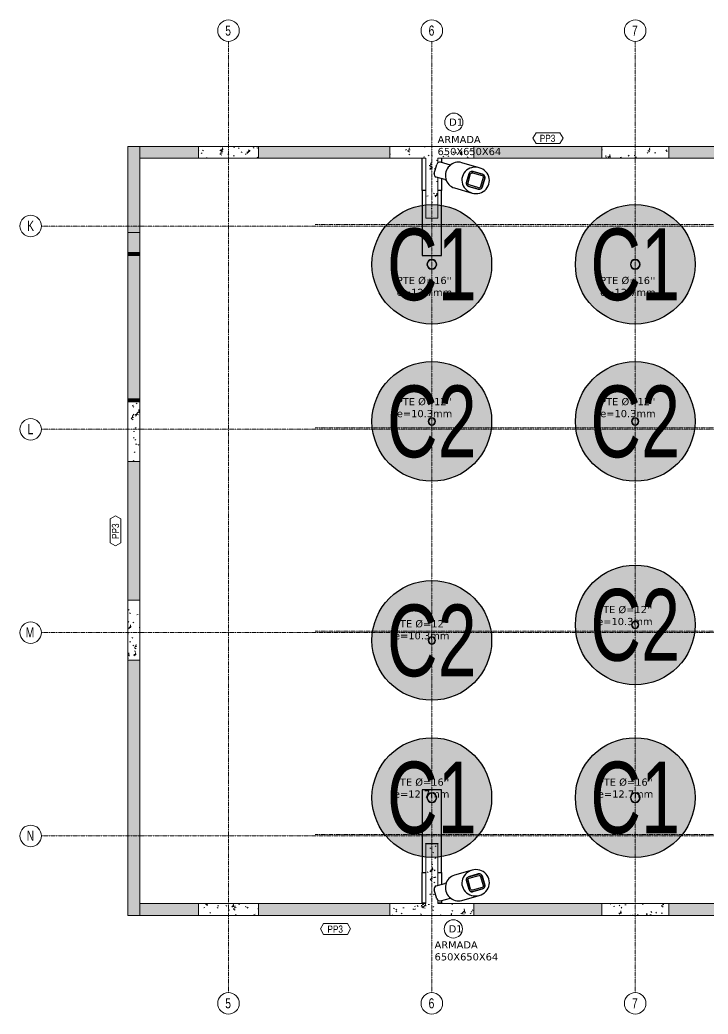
# Model space of a CAD drawing. Header units: millimetres. Extents: x 15962 to 71432, y 9666 to 72266.
# Drawn here: x 15962 to 30345, y 51482 to 72266 of the extents above; entities that cross this region are included whole.
import ezdxf
from ezdxf.enums import TextEntityAlignment as Align

# ---------------------------------------------------------------- set-up
doc = ezdxf.new("R2010")
doc.units = ezdxf.units.MM
doc.header["$LTSCALE"] = 2
doc.linetypes.add('Grid Line', pattern=[3.33375, 1.905, -0.47625, 0.47625, -0.47625])
doc.layers.add('CX', color=4, linetype='Continuous')
for name, color, linetype, lineweight in [('E_CIMENTACION-1', 254, 'Continuous', 18), ('E_CIMENTACION-2', 253, 'Continuous', 18), ('E_COLUMNAS-1', 1, 'Continuous', 25), ('E_EJES', 8, 'Continuous', 9), ('E_EJES-1', 8, 'Grid Line', 9), ('E_MUROS-1', 10, 'Continuous', 18), ('E_MUROS-2', 253, 'Continuous', 18), ('E_TEXTO', 3, 'Continuous', 9)]:
    doc.layers.add(name, color=color, linetype=linetype, lineweight=lineweight)
doc.styles.add('Arial Narrow', font='verdana.ttf', dxfattribs={"height": 0.2})
doc.styles.add('Arial Narrow_1', font='', dxfattribs={"height": 0.3})
doc.styles.add('CX', font='ARIALUNI.ttf', dxfattribs={"width": 0.8, "height": 300})
doc.styles.add('Swis721 LtCn BT', font='swisscl.ttf', dxfattribs={"height": 0.42})
doc.styles.get('Arial Narrow_1').set_extended_font_data('Arial Narrow')
pattern_1 = [(50, (65902, -15123.9), (546.4937, -48.012), [57, -628.5]), (355, (65902, -15123.9), (-105.9267, 573.414), [45.5, -503]), (100.451, (65947.5, -15127.9), (441.0454, 525.2164), [48.5, -534.5]), (46.184, (65902, -14971.4), (813.123, -126.0607), [85.5, -943]), (96.636, (65970, -14981.9), (711.9945, 742.252), [73, -801.5]), (351.184, (65902, -14971.4), (712.1526, 742.122), [68.5, -754.5]), (21, (65978, -15009.4), (454.6974, -306.9377), [57, -628.5]), (326, (65978, -15009.4), (185.351, 552.8736), [45.5, -503]), (71.451, (66016, -15035.4), (640.377, 245.5415), [48.5, -534.5]), (37.5, (65902, -15123.88), (9.5104, 253.71993), [25, -471.5, 25, -485.5, -505]), (37.5, (65902, -15123.88), (9.5104, 253.71993), [-1007.5, 25, -479.5]), (7.5, (65902, -15123.88), (200.46075, 300.7382), [25, -266, 25, -460, -192.5]), (7.5, (65902, -15123.88), (200.46075, 300.7382), [-776.5, 25, -167.5]), (327.5, (65732, -15123.88), (406.9046, -17.34626), [25, -165.5, 25, -569, -788.5]), (327.5, (65732, -15123.88), (406.9046, -17.34626), [-785, 25, -763.5]), (317.5, (65656, -15123.88), (444.3365, 76.3765), [25, -222.5, 25, -369.5, -560]), (317.5, (65656, -15123.88), (444.3365, 76.3765), [-642.5, 25, -535])]

# ---------------------------------------------------------------- blocks, each defined once
blk = doc.blocks.new('CX')
at = {"layer": 'CX'}
h = blk.add_hatch(color=38, dxfattribs=at)
h.dxf.hatch_style = 1
h.paths.add_polyline_path([(0, -166.7, 1), (0, 166.7, 1)])
at = {"layer": 'CX', "color": 1}
blk.add_circle((0, 0), 166.7, dxfattribs=at)
at = {"layer": 'E_TEXTO', "color": 3, "style": 'CX', "width": 0.7}
blk.add_attdef('CX', text='', height=200, dxfattribs=at).set_placement((0, 0), align=Align.MIDDLE_CENTER)
blk = doc.blocks.new('EST_SCM_COLUMNA-METALICA-SECCION-CIRCULAR - EST_SCM_COLUMNA-TUBULAR-CIRCULAR_PTEØ_16__e_12_7mm-1354874-_0_00m_LOC COLUMNAS Y MUROS PISO 1')
at = {"layer": 'E_COLUMNAS-1'}
for radius, start, end in [(0.203, 360, 180), (0.203, 180, 360), (0.19, 0, 180), (0.19, 180, 0)]:
    blk.add_arc((0, 0), radius, start, end, dxfattribs=at)
blk = doc.blocks.new('EST_SCM_COLUMNA-METALICA-SECCION-CIRCULAR - EST_SCM_COLUMNA-TUBULAR-CIRCULAR_PTEØ_12__e_10_3mm-1355755-_0_00m_LOC COLUMNAS Y MUROS PISO 1')
at = {"layer": 'E_COLUMNAS-1'}
for radius, start, end in [(0.152, 0, 180), (0.152, 180, 0), (0.142, 0, 180), (0.142, 180, 0)]:
    blk.add_arc((0, 0), radius, start, end, dxfattribs=at)
blk = doc.blocks.new('EST_SCM_RECALCE_2 - EST_SCM_RECALCE_2-1578807-_0_00m_LOC COLUMNAS Y MUROS PISO 1')
at = {"layer": 'E_COLUMNAS-1'}
for p, q in [((-83.062, 167.592), (-83.062, 168.942)), ((-82.262, 168.942), (-82.262, 168.768)), ((-82.262, 168.092), (-82.262, 167.592)), ((-82.912, 167.592), (-83.062, 167.592)), ((-83.062, 167.592), (-83.062, 164.882)), ((-82.262, 167.592), (-82.412, 167.592)), ((-82.262, 164.882), (-82.262, 167.592)), ((-83.062, 164.882), (-82.262, 164.882))]:
    blk.add_line(p, q, dxfattribs=at)
blk = doc.blocks.new('EST_SCM_RECALCE_14 - EST_SCM_RECALCE_14-1579299-_0_00m_LOC COLUMNAS Y MUROS PISO 1')
at = {"layer": 'E_COLUMNAS-1'}
for p, q in [((-82.262, 142.566), (-83.062, 142.566)), ((-83.062, 142.566), (-83.062, 139.116)), ((-82.262, 139.116), (-82.262, 142.566)), ((-82.912, 140.316), (-82.912, 140.335)), ((-82.912, 140.335), (-82.412, 140.335)), ((-82.412, 140.335), (-82.412, 140.316)), ((-83.062, 139.116), (-82.912, 139.116)), ((-83.062, 137.832), (-83.062, 139.116)), ((-82.412, 139.116), (-82.262, 139.116)), ((-82.262, 139.116), (-82.262, 138.616)), ((-82.912, 137.832), (-83.062, 137.832)), ((-82.262, 137.832), (-82.412, 137.832)), ((-82.262, 137.94), (-82.262, 137.832))]:
    blk.add_line(p, q, dxfattribs=at)
blk = doc.blocks.new('EST_SCM_CAMISA_3 - EST_SCM_CAMISA_4-2886399-_0_00m_LOC COLUMNAS Y MUROS PISO 1')
at = {"layer": 'E_COLUMNAS-1'}
for p, q in [((-80.982, 139.233), (-81.716, 139.023)), ((-81.129, 138.957), (-80.732, 139.07)), ((-80.558, 138.987), (-80.449, 138.609)), ((-81.104, 138.421), (-81.212, 138.8)), ((-80.543, 138.449), (-80.94, 138.335)), ((-81.414, 137.965), (-80.679, 138.175))]:
    blk.add_line(p, q, dxfattribs=at)
at = {"layer": 'E_COLUMNAS-1', "flags": 128}
for points in [[(-80.679, 138.175), (-80.602, 138.203), (-80.53, 138.241), (-80.463, 138.289), (-80.404, 138.345), (-80.354, 138.408), (-80.313, 138.477), (-80.283, 138.551), (-80.264, 138.628), (-80.257, 138.707), (-80.261, 138.786), (-80.277, 138.862), (-80.304, 138.936), (-80.342, 139.005), (-80.39, 139.068), (-80.446, 139.123), (-80.511, 139.17), (-80.582, 139.207), (-80.658, 139.235), (-80.738, 139.251), (-80.82, 139.256), (-80.901, 139.25), (-80.982, 139.233)], [(-80.982, 139.233), (-81.059, 139.205), (-81.132, 139.167), (-81.198, 139.119), (-81.257, 139.063), (-81.308, 139), (-81.348, 138.931), (-81.378, 138.857), (-81.397, 138.78), (-81.405, 138.701), (-81.401, 138.623), (-81.385, 138.546), (-81.357, 138.472), (-81.32, 138.403), (-81.272, 138.34), (-81.215, 138.285), (-81.15, 138.238), (-81.079, 138.201), (-81.003, 138.174), (-80.923, 138.157), (-80.842, 138.152), (-80.76, 138.158), (-80.679, 138.175)], [(-81.212, 138.8), (-81.217, 138.832), (-81.213, 138.863), (-81.202, 138.893), (-81.183, 138.92), (-81.158, 138.942), (-81.129, 138.957)], [(-80.732, 139.07), (-80.701, 139.078), (-80.67, 139.078), (-80.639, 139.072), (-80.611, 139.059), (-80.588, 139.039), (-80.569, 139.015), (-80.558, 138.987)], [(-81.076, 138.372), (-81.093, 138.395), (-81.104, 138.42)], [(-80.449, 138.609), (-80.445, 138.58), (-80.447, 138.552), (-80.455, 138.524), (-80.47, 138.498), (-80.491, 138.477), (-80.515, 138.46), (-80.543, 138.449)], [(-80.94, 138.335), (-80.969, 138.33), (-80.999, 138.331), (-81.028, 138.339), (-81.054, 138.353), (-81.075, 138.371)]]:
    blk.add_lwpolyline(points, dxfattribs=at)
at = {"layer": 'E_COLUMNAS-1'}
blk.add_ellipse((-81.565, 138.494), major_axis=(-0.151, 0.529), ratio=0.954563, start_param=0, end_param=3.141593, dxfattribs=at)
blk = doc.blocks.new('EST_SCM_CAMISA_13 - EST_SCM_CAMISA_4-2887250-_0_00m_LOC COLUMNAS Y MUROS PISO 1')
at = {"layer": 'E_COLUMNAS-1'}
for p, q in [((-80.679, 168.6), (-81.414, 168.81)), ((-81.212, 167.975), (-81.104, 168.353)), ((-81.104, 168.355), (-81.093, 168.38)), ((-81.092, 168.381), (-81.076, 168.403)), ((-80.94, 168.44), (-80.543, 168.326)), ((-80.449, 168.166), (-80.558, 167.787)), ((-81.716, 167.752), (-80.982, 167.542)), ((-80.732, 167.705), (-81.129, 167.818))]:
    blk.add_line(p, q, dxfattribs=at)
at = {"layer": 'E_COLUMNAS-1', "flags": 128}
for points in [[(-80.679, 168.6), (-80.76, 168.617), (-80.842, 168.623), (-80.923, 168.618), (-81.003, 168.601), (-81.079, 168.574), (-81.15, 168.537), (-81.215, 168.49), (-81.272, 168.435), (-81.32, 168.372), (-81.357, 168.303), (-81.385, 168.229), (-81.401, 168.152), (-81.405, 168.074), (-81.397, 167.995), (-81.378, 167.918), (-81.348, 167.844), (-81.308, 167.775), (-81.257, 167.712), (-81.198, 167.656), (-81.132, 167.608), (-81.059, 167.57), (-80.982, 167.542)], [(-81.075, 168.404), (-81.054, 168.422), (-81.028, 168.436), (-80.999, 168.443), (-80.969, 168.445), (-80.94, 168.44)], [(-80.982, 167.542), (-80.901, 167.525), (-80.82, 167.519), (-80.738, 167.524), (-80.658, 167.54), (-80.582, 167.567), (-80.511, 167.605), (-80.446, 167.652), (-80.39, 167.707), (-80.342, 167.77), (-80.304, 167.839), (-80.277, 167.912), (-80.261, 167.989), (-80.257, 168.068), (-80.264, 168.146), (-80.283, 168.223), (-80.313, 168.297), (-80.354, 168.367), (-80.404, 168.43), (-80.463, 168.486), (-80.53, 168.534), (-80.602, 168.572), (-80.679, 168.6)], [(-81.129, 167.818), (-81.158, 167.833), (-81.183, 167.855), (-81.202, 167.881), (-81.213, 167.911), (-81.217, 167.943), (-81.212, 167.975)], [(-80.543, 168.326), (-80.515, 168.315), (-80.491, 168.298), (-80.47, 168.276), (-80.455, 168.251), (-80.447, 168.223), (-80.445, 168.195), (-80.449, 168.166)], [(-80.558, 167.787), (-80.569, 167.76), (-80.588, 167.735), (-80.611, 167.716), (-80.639, 167.703), (-80.67, 167.696), (-80.701, 167.697), (-80.732, 167.705)]]:
    blk.add_lwpolyline(points, dxfattribs=at)
at = {"layer": 'E_COLUMNAS-1'}
blk.add_ellipse((-81.565, 168.281), major_axis=(0.151, 0.529), ratio=0.954563, start_param=0, end_param=3.141593, dxfattribs=at)
blk = doc.blocks.new('Grid - CNI_NOMBRE EJES-372759-_0_00m_LOC COLUMNAS Y MUROS PISO 1')
at = {"layer": 'E_EJES'}
blk.add_circle((0, 0), 0.003, dxfattribs=at)
blk = doc.blocks.new('CNI_TAG PANTALLAS Y CONTENCIONES_MARCA - CNI_TAG PANTALLA_MARCA-583536-_0_00m_LOC COLUMNAS Y MUROS PISO 1')
at = {"layer": 'E_TEXTO'}
for p, q in [((-0.00291, 0.00304), (-0.00377, 0.00155)), ((0.00374, 0.00304), (-0.00291, 0.00304)), ((0.00461, 0.00155), (0.00374, 0.00304)), ((-0.00377, 0.00155), (-0.00291, 0.00005)), ((-0.00291, 0.00005), (0.00374, 0.00005)), ((0.00374, 0.00005), (0.00461, 0.00155))]:
    blk.add_line(p, q, dxfattribs=at)
blk = doc.blocks.new('CNI_TAG COLUMNAS CONCRETO MARCA - CNI_COLUMNA CONCRETO-582370-_0_00m_LOC COLUMNAS Y MUROS PISO 1')
at = {"layer": 'E_TEXTO'}
for start, end in [(360, 180), (180, 360)]:
    blk.add_arc((0.00026, -0.00015), 0.00254, start, end, dxfattribs=at)

msp = doc.modelspace()

# ---------------------------------------------------------------- hatches: boundary and pattern name
at = {"layer": 'E_CIMENTACION-1'}
h = msp.add_hatch(dxfattribs=at)
h.set_pattern_fill('FP_1', color=256, scale=500, style=0, pattern_type=2)
h.set_pattern_definition(pattern_1)
h.paths.add_polyline_path([(19695.9505, 69372.322), (20945.9505, 69372.322), (20945.9505, 69622.322), (19695.9505, 69622.322)])
h = msp.add_hatch(dxfattribs=at)
h.set_pattern_fill('FP_1', color=256, scale=500, style=0, pattern_type=2)
h.set_pattern_definition(pattern_1)
h.paths.add_polyline_path([(24695.9505, 68122.322), (24695.9505, 68968.5761), (24659.8438, 68979.7014), (24646.8589, 68985.8567), (24632.9793, 68999.2755), (24623.8712, 69016.6024), (24620.426, 69036.1413), (24622.9811, 69055.9796), (24677.0709, 69245.4084), (24685.3761, 69263.6042), (24695.9505, 69275.4001), (24695.9505, 69372.322), (25445.9505, 69372.322), (25445.9505, 69622.322), (23695.9505, 69622.322), (23695.9505, 69372.322), (24445.9505, 69372.322), (24445.9505, 68122.322)])
h = msp.add_hatch(dxfattribs=at)
h.set_pattern_fill('FP_1', color=256, scale=500, style=0, pattern_type=2)
h.set_pattern_definition(pattern_1)
h.paths.add_polyline_path([(28121.0243, 69372.322), (29521.0243, 69372.322), (29521.0243, 69622.322), (28121.0243, 69622.322)])
h = msp.add_hatch(dxfattribs=at)
h.set_pattern_fill('FP_1', color=256, scale=500, style=0, pattern_type=2)
h.set_pattern_definition(pattern_1)
h.paths.add_polyline_path([(18471.0306, 63032.3301), (18471.0306, 64282.3301), (18221.0306, 64282.3301), (18221.0306, 63032.3301)])
h = msp.add_hatch(dxfattribs=at)
h.set_pattern_fill('FP_1', color=256, scale=500, style=0, pattern_type=2)
h.set_pattern_definition(pattern_1)
h.paths.add_polyline_path([(18221.0306, 58882.3301), (18471.0306, 58882.3301), (18471.0306, 60132.3301), (18221.0306, 60132.3301), (18221.0306, 59752.8672)])
h = msp.add_hatch(dxfattribs=at)
h.set_pattern_fill('FP_1', color=256, scale=500, style=0, pattern_type=2)
h.set_pattern_definition(pattern_1)
h.paths.add_polyline_path([(23695.9505, 53542.322), (25445.9505, 53542.322), (25445.9505, 53792.322), (24695.9505, 53792.322), (24695.9505, 53864.2521), (24685.3761, 53876.048), (24677.0709, 53894.2437), (24622.9811, 54083.6726), (24620.426, 54103.5108), (24623.8712, 54123.0497), (24632.9793, 54140.3766), (24646.8589, 54153.7954), (24665.9074, 54162.4943), (24695.9505, 54171.2561), (24695.9505, 55042.322), (24445.9505, 55042.322), (24445.9505, 53792.322), (23695.9505, 53792.322)])
h = msp.add_hatch(dxfattribs=at)
h.set_pattern_fill('FP_1', color=256, scale=500, style=0, pattern_type=2)
h.set_pattern_definition(pattern_1)
h.paths.add_polyline_path([(19695.9505, 53542.322), (20945.9505, 53542.322), (20945.9505, 53792.322), (19695.9505, 53792.322)])
h = msp.add_hatch(dxfattribs=at)
h.set_pattern_fill('FP_1', color=256, scale=500, style=0, pattern_type=2)
h.set_pattern_definition(pattern_1)
h.paths.add_polyline_path([(28121.0439, 53542.322), (29521.0439, 53542.322), (29521.0439, 53792.322), (28121.0439, 53792.322)])
at = {"layer": 'E_MUROS-1'}
for points in [[(18221.0306, 67822.3301), (18471.0306, 67822.3301), (18471.0306, 69622.322), (18221.0306, 69622.322), (18221.0306, 69122.322)], [(18221.0306, 67404.8462), (18471.0306, 67404.8462), (18471.0306, 67822.3301), (18221.0306, 67822.3301), (18221.0306, 67495.3186)], [(18471.0306, 67342.3462), (18471.0306, 67404.8462), (18221.0306, 67404.8462), (18221.0306, 67342.3462)], [(18221.0306, 64342.3639), (18471.0306, 64342.3639), (18471.0306, 67342.3462), (18221.0306, 67342.3462)], [(18471.0306, 64282.3301), (18471.0306, 64342.3639), (18221.0306, 64342.3639), (18221.0306, 64282.3301)]]:
    msp.add_hatch(color=256, dxfattribs=at).paths.add_polyline_path(points)
h = msp.add_hatch(color=256, dxfattribs=at)
h.paths.add_polyline_path([(32195.9505, 69372.322), (32195.9505, 69622.322), (29521.0243, 69622.322), (29521.0243, 69372.322), (31836.6035, 69372.322)])
h.paths.add_polyline_path([(26736.6702, 69372.322), (28121.0243, 69372.322), (28121.0243, 69622.322), (25445.9505, 69622.322), (25445.9505, 69372.322), (25886.6813, 69372.322)])
h.paths.add_polyline_path([(23695.9505, 69372.322), (23695.9505, 69622.322), (20945.9505, 69622.322), (20945.9505, 69372.322), (23336.7147, 69372.322)])
h.paths.add_polyline_path([(18471.0306, 69372.322), (19695.9505, 69372.322), (19695.9505, 69622.322), (18471.0306, 69622.322)])
h = msp.add_hatch(color=256, dxfattribs=at)
h.paths.add_polyline_path([(18221.0306, 53542.322), (18471.0306, 53542.322), (18471.0306, 58882.3301), (18221.0306, 58882.3301), (18221.0306, 54042.322)])
h.paths.add_polyline_path([(18471.0306, 60132.3301), (18471.0306, 63032.3301), (18221.0306, 63032.3301), (18221.0306, 60132.3301)])
h = msp.add_hatch(color=256, dxfattribs=at)
h.paths.add_polyline_path([(26736.6702, 53542.322), (28121.0439, 53542.322), (28121.0439, 53792.322), (25445.9505, 53792.322), (25445.9505, 53542.322)])
h.paths.add_polyline_path([(32195.9505, 53542.322), (32195.9505, 53792.322), (29521.0439, 53792.322), (29521.0439, 53542.322), (31836.6035, 53542.322)])
h.paths.add_polyline_path([(18471.0306, 53542.322), (19695.9505, 53542.322), (19695.9505, 53792.322), (18471.0306, 53792.322)])
h.paths.add_polyline_path([(23336.7147, 53542.322), (23695.9505, 53542.322), (23695.9505, 53792.322), (20945.9505, 53792.322), (20945.9505, 53542.322)])

# ---------------------------------------------------------------- linework, layer by layer
at = {"layer": 'E_CIMENTACION-2'}
for p, q in [((19695.9505, 69372.322), (19695.9505, 69622.322)), ((19695.9505, 69622.322), (20945.9505, 69622.322)), ((20945.9505, 69622.322), (20945.9505, 69372.322)), ((23695.9505, 69622.322), (25445.9505, 69622.322)), ((23695.9505, 69372.322), (23695.9505, 69622.322)), ((25445.9505, 69622.322), (25445.9505, 69372.322)), ((28121.0243, 69372.322), (28121.0243, 69622.322)), ((28121.0243, 69622.322), (29521.0243, 69622.322)), ((29521.0243, 69622.322), (29521.0243, 69372.322)), ((20945.9505, 69372.322), (19695.9505, 69372.322)), ((24445.9505, 69372.322), (23695.9505, 69372.322)), ((24445.9505, 69122.322), (24445.9505, 69372.322)), ((25445.9505, 69372.322), (24695.9505, 69372.322)), ((24695.9505, 69372.322), (24695.9505, 69275.4001)), ((29521.0243, 69372.322), (28121.0243, 69372.322)), ((24445.9505, 68134.8261), (24445.9505, 69122.322)), ((24695.9505, 68968.7242), (24695.9505, 68134.8261)), ((24445.9505, 68122.322), (24445.9505, 68134.8261)), ((24695.9505, 68122.322), (24445.9505, 68122.322)), ((24695.9505, 68134.8261), (24695.9505, 68122.322)), ((18471.0306, 64282.3301), (18221.0306, 64282.3301)), ((18221.0306, 64282.3301), (18221.0306, 63032.3301)), ((18471.0306, 63032.3301), (18471.0306, 64282.3301)), ((18221.0306, 63032.3301), (18471.0306, 63032.3301)), ((18221.0306, 60132.3301), (18471.0306, 60132.3301)), ((18221.0306, 58882.3301), (18221.0306, 60132.3301)), ((18471.0306, 60132.3301), (18471.0306, 58882.3301)), ((18471.0306, 58882.3301), (18221.0306, 58882.3301)), ((24445.9505, 55042.322), (24695.9505, 55042.322)), ((24445.9505, 54042.322), (24445.9505, 55042.322)), ((24695.9505, 55042.322), (24695.9505, 54170.928)), ((24445.9505, 53792.322), (24445.9505, 54042.322)), ((24695.9505, 53864.2521), (24695.9505, 53792.322)), ((19695.9505, 53542.322), (19695.9505, 53792.322)), ((19695.9505, 53792.322), (20945.9505, 53792.322)), ((20945.9505, 53792.322), (20945.9505, 53542.322)), ((23695.9505, 53792.322), (24445.9505, 53792.322)), ((23695.9505, 53542.322), (23695.9505, 53792.322)), ((24695.9505, 53792.322), (25445.9505, 53792.322)), ((25445.9505, 53792.322), (25445.9505, 53542.322)), ((28121.0439, 53542.322), (28121.0439, 53792.322)), ((28121.0439, 53792.322), (29521.0439, 53792.322)), ((29521.0439, 53792.322), (29521.0439, 53542.322)), ((20945.9505, 53542.322), (19695.9505, 53542.322)), ((25445.9505, 53542.322), (23695.9505, 53542.322)), ((29521.0439, 53542.322), (28121.0439, 53542.322))]:
    msp.add_line(p, q, dxfattribs=at)
at = {"layer": 'E_COLUMNAS-1'}
for p, q in [((24622.9811, 69055.9796), (24677.0709, 69245.4084)), ((24961.5042, 69230.9718), (24753.323, 69290.1869)), ((25350.3912, 69053.889), (25296.2826, 68864.4655)), ((25328.5174, 68855.2611), (25382.6261, 69044.6846)), ((25432.3704, 69097.0385), (25403.6433, 69105.2096)), ((25423.6501, 69066.2495), (25622.0958, 69009.585)), ((25630.885, 69040.3543), (25432.4393, 69097.0188)), ((24844.9679, 68926.0095), (24664.1513, 68977.6595)), ((24845.0305, 68925.9916), (24871.8827, 68918.3537)), ((25550.4088, 68758.6229), (25351.9631, 68815.2874)), ((25645.5414, 68969.6114), (25591.4328, 68780.1879)), ((25623.6676, 68770.9835), (25677.7763, 68960.407)), ((25334.2939, 68786.8254), (25541.6885, 68727.834)), ((25343.1738, 68784.5181), (25541.6195, 68727.8536)), ((25296.2826, 54275.1866), (25350.3912, 54085.7631)), ((25382.6261, 54094.9675), (25328.5174, 54284.391)), ((25541.6885, 54411.8181), (25334.2939, 54352.8267)), ((25541.6195, 54411.7985), (25343.1738, 54355.134)), ((25351.9631, 54324.3647), (25550.4088, 54381.0292)), ((25591.4328, 54359.4643), (25645.5414, 54170.0408)), ((25677.7763, 54179.2451), (25623.6676, 54368.6686)), ((24677.0709, 53894.2437), (24622.9811, 54083.6726)), ((24664.1513, 54161.9926), (24844.9679, 54213.6427)), ((24871.8827, 54221.2984), (24845.0305, 54213.6605)), ((25403.6433, 54034.4425), (25432.3704, 54042.6136)), ((25622.0958, 54130.0671), (25423.6501, 54073.4026)), ((25432.4393, 54042.6333), (25630.885, 54099.2978)), ((24753.323, 53849.4652), (24961.5042, 53908.6803))]:
    msp.add_line(p, q, dxfattribs=at)
at = {"layer": 'E_COLUMNAS-1', "flags": 128}
for points in [[(25432.4393, 69097.0188), (25415.1544, 69099.6865), (25397.8494, 69097.9786), (25381.7038, 69092.0115), (25367.8177, 69082.192), (25357.1376, 69069.1891), (25350.3912, 69053.889)], [(25382.6261, 69044.6846), (25388.4433, 69055.7589), (25398.2823, 69063.7459), (25410.6453, 69067.4297), (25423.6501, 69066.2495)], [(25622.0958, 69009.585), (25633.7625, 69003.7205), (25642.315, 68994.0644), (25646.4512, 68982.0869), (25645.5414, 68969.6114)], [(25677.7763, 68960.407), (25680.1291, 68976.9616), (25677.9282, 68993.6426), (25671.3234, 69009.3131), (25660.7648, 69022.9053), (25646.972, 69033.4929), (25630.885, 69040.3543)], [(25296.2826, 68864.4655), (25293.9297, 68847.9109), (25296.1307, 68831.2299), (25302.7355, 68815.5593), (25313.2941, 68801.9671), (25327.0868, 68791.3795), (25343.1738, 68784.5181)], [(25351.9631, 68815.2874), (25340.2964, 68821.152), (25331.7439, 68830.808), (25327.6077, 68842.7856), (25328.5174, 68855.2611)], [(25541.6195, 68727.8536), (25558.9045, 68725.186), (25576.2094, 68726.8939), (25592.3551, 68732.8609), (25606.2411, 68742.6805), (25616.9213, 68755.6834), (25623.6676, 68770.9835)], [(25591.4328, 68780.1879), (25585.6156, 68769.1136), (25575.7765, 68761.1266), (25563.4135, 68757.4427)], [(25343.1738, 54355.134), (25327.0868, 54348.2726), (25313.2941, 54337.685), (25302.7355, 54324.0928), (25296.1307, 54308.4222), (25293.9297, 54291.7413), (25296.2826, 54275.1866)], [(25328.5174, 54284.391), (25327.6077, 54296.8666), (25331.7439, 54308.8441), (25340.2964, 54318.5002), (25351.9631, 54324.3647)], [(25623.6676, 54368.6686), (25616.9213, 54383.9687), (25606.2411, 54396.9716), (25592.3551, 54406.7912), (25576.2094, 54412.7583), (25558.9045, 54414.4661), (25541.6195, 54411.7985)], [(25563.4135, 54382.2094), (25575.7765, 54378.5255), (25585.6156, 54370.5385), (25591.4328, 54359.4643)], [(25350.3912, 54085.7631), (25357.1376, 54070.463), (25367.8177, 54057.4601), (25381.7038, 54047.6406), (25397.8494, 54041.6735), (25415.1544, 54039.9656), (25432.4393, 54042.6333)], [(25423.6501, 54073.4026), (25410.6453, 54072.2224), (25398.2823, 54075.9062), (25388.4433, 54083.8933), (25382.6261, 54094.9675)], [(25645.5414, 54170.0408), (25646.4512, 54157.5652), (25642.315, 54145.5877), (25633.7625, 54135.9316), (25622.0958, 54130.0671)], [(25630.885, 54099.2978), (25646.972, 54106.1592), (25660.7648, 54116.7468), (25671.3234, 54130.339), (25677.9282, 54146.0095), (25680.1291, 54162.6905), (25677.7763, 54179.2451)]]:
    msp.add_lwpolyline(points, dxfattribs=at)
at = {"layer": 'E_COLUMNAS-1'}
for centre, major_axis, start_param, end_param in [((24735.8134, 69228.6287), (17.5096, 61.5582), 6.2821183444, 7.8529146712), ((24681.7236, 69039.1998), (17.5096, 61.5582), 1.569729364, 3.1405256908), ((24681.7236, 54100.4523), (-17.5096, 61.5582), 0.0010669628, 1.5718632896), ((24735.8134, 53911.0234), (-17.5096, 61.5582), 1.5718632896, 3.1426596164)]:
    msp.add_ellipse(centre, major_axis=major_axis, ratio=0.9545626407, start_param=start_param, end_param=end_param, dxfattribs=at)
at = {"layer": 'E_EJES-1'}
for p, q in [((20320.9505, 51932.2837), (20320.9505, 71816.0479)), ((24570.9505, 51932.2837), (24570.9505, 71816.0479)), ((28820.9505, 51932.2837), (28820.9505, 71816.0479)), ((22135.2255, 67986.6376), (69206.488, 67986.6376)), ((16412.4471, 67957.3301), (70981.8997, 67957.3301)), ((16412.4471, 63707.3301), (70981.8997, 63707.3301)), ((22135.2255, 63736.6376), (69206.488, 63736.6376)), ((16412.4471, 59457.3301), (70981.8997, 59457.3301)), ((22135.2255, 59486.6376), (69206.488, 59486.6376)), ((16412.4471, 55207.3301), (70981.8997, 55207.3301)), ((22135.2255, 55236.6376), (69206.488, 55236.6376))]:
    msp.add_line(p, q, dxfattribs=at)
at = {"layer": 'E_MUROS-2'}
for p, q in [((18221.0306, 64282.3301), (18221.0306, 69622.322)), ((18221.0306, 69622.322), (19695.9505, 69622.322)), ((18471.0306, 69622.322), (18471.0306, 64282.3301)), ((20945.9505, 69622.322), (23695.9505, 69622.322)), ((25445.9505, 69622.322), (28121.0243, 69622.322)), ((29521.0243, 69622.322), (32195.9505, 69622.322)), ((19695.9505, 69372.322), (18471.0306, 69372.322)), ((23695.9505, 69372.322), (20945.9505, 69372.322)), ((28121.0243, 69372.322), (25445.9505, 69372.322)), ((32195.9505, 69372.322), (29521.0243, 69372.322)), ((18221.0306, 67822.3301), (18471.0306, 67822.3301)), ((18221.0306, 67404.8462), (18471.0306, 67404.8462)), ((18221.0306, 67342.3462), (18471.0306, 67342.3462)), ((18471.0306, 64342.3639), (18221.0306, 64342.3639)), ((18221.0306, 60132.3301), (18221.0306, 63032.3301)), ((18471.0306, 63032.3301), (18471.0306, 60132.3301)), ((18221.0306, 53542.322), (18221.0306, 58882.3301)), ((18471.0306, 58882.3301), (18471.0306, 53542.322)), ((18471.0306, 53792.322), (19695.9505, 53792.322)), ((20945.9505, 53792.322), (23695.9505, 53792.322)), ((25445.9505, 53792.322), (28121.0439, 53792.322)), ((29521.0439, 53792.322), (32195.9505, 53792.322)), ((19695.9505, 53542.322), (18221.0306, 53542.322)), ((23695.9505, 53542.322), (20945.9505, 53542.322)), ((28121.0439, 53542.322), (25445.9505, 53542.322)), ((32195.9505, 53542.322), (29521.0439, 53542.322))]:
    msp.add_line(p, q, dxfattribs=at)

# ---------------------------------------------------------------- block references
at = {"xscale": 7.5, "yscale": 7.5, "zscale": 7.5}
for p, values in [((24570.9505, 67155.7724), {'CX': 'C1'}), ((28820.9505, 67155.7724), {'CX': 'C1'}), ((24570.9505, 63872.3961), {'CX': 'C2'}), ((28820.9508, 63872.3961), {'CX': 'C2'}), ((28820.9501, 59618.6422), {'CX': 'C2'}), ((24570.9505, 59293.8301), {'CX': 'C2'}), ((24570.9505, 56008.9748), {'CX': 'C1'}), ((28820.9505, 56008.9748), {'CX': 'C1'})]:
    msp.add_blockref('CX', p, dxfattribs=at).add_auto_attribs(values)
at = {"layer": 'E_COLUMNAS-1', "xscale": 500, "yscale": 500, "zscale": 500}
for name, p in [('EST_SCM_RECALCE_2 - EST_SCM_RECALCE_2-1578807-_0_00m_LOC COLUMNAS Y MUROS PISO 1', (65901.9991, -15098.8881)), ('EST_SCM_CAMISA_13 - EST_SCM_CAMISA_4-2887250-_0_00m_LOC COLUMNAS Y MUROS PISO 1', (65901.9991, -15123.8799)), ('EST_SCM_RECALCE_14 - EST_SCM_RECALCE_14-1579299-_0_00m_LOC COLUMNAS Y MUROS PISO 1', (65901.9991, -15115.5328)), ('EST_SCM_CAMISA_3 - EST_SCM_CAMISA_4-2886399-_0_00m_LOC COLUMNAS Y MUROS PISO 1', (65901.9991, -15123.8799))]:
    msp.add_blockref(name, p, dxfattribs=at)
at = {"layer": 'E_COLUMNAS-1', "xscale": 500, "yscale": 500, "zscale": 500, "rotation": 89.9999999999999}
for name, p in [('EST_SCM_COLUMNA-METALICA-SECCION-CIRCULAR - EST_SCM_COLUMNA-TUBULAR-CIRCULAR_PTEØ_16__e_12_7mm-1354874-_0_00m_LOC COLUMNAS Y MUROS PISO 1', (24570.9505, 67155.7724)), ('EST_SCM_COLUMNA-METALICA-SECCION-CIRCULAR - EST_SCM_COLUMNA-TUBULAR-CIRCULAR_PTEØ_16__e_12_7mm-1354874-_0_00m_LOC COLUMNAS Y MUROS PISO 1', (28820.9505, 67155.7724)), ('EST_SCM_COLUMNA-METALICA-SECCION-CIRCULAR - EST_SCM_COLUMNA-TUBULAR-CIRCULAR_PTEØ_12__e_10_3mm-1355755-_0_00m_LOC COLUMNAS Y MUROS PISO 1', (24570.9505, 63872.3961)), ('EST_SCM_COLUMNA-METALICA-SECCION-CIRCULAR - EST_SCM_COLUMNA-TUBULAR-CIRCULAR_PTEØ_12__e_10_3mm-1355755-_0_00m_LOC COLUMNAS Y MUROS PISO 1', (28820.9508, 63872.3961)), ('EST_SCM_COLUMNA-METALICA-SECCION-CIRCULAR - EST_SCM_COLUMNA-TUBULAR-CIRCULAR_PTEØ_12__e_10_3mm-1355755-_0_00m_LOC COLUMNAS Y MUROS PISO 1', (28820.9501, 59618.6422)), ('EST_SCM_COLUMNA-METALICA-SECCION-CIRCULAR - EST_SCM_COLUMNA-TUBULAR-CIRCULAR_PTEØ_12__e_10_3mm-1355755-_0_00m_LOC COLUMNAS Y MUROS PISO 1', (24570.9505, 59293.8301)), ('EST_SCM_COLUMNA-METALICA-SECCION-CIRCULAR - EST_SCM_COLUMNA-TUBULAR-CIRCULAR_PTEØ_16__e_12_7mm-1354874-_0_00m_LOC COLUMNAS Y MUROS PISO 1', (24570.9505, 56008.9748)), ('EST_SCM_COLUMNA-METALICA-SECCION-CIRCULAR - EST_SCM_COLUMNA-TUBULAR-CIRCULAR_PTEØ_16__e_12_7mm-1354874-_0_00m_LOC COLUMNAS Y MUROS PISO 1', (28820.9505, 56008.9748))]:
    msp.add_blockref(name, p, dxfattribs=at)
at = {"layer": 'E_EJES', "xscale": 74999.99999999993, "yscale": 74999.99999999993, "zscale": 74999.99999999993}
for p in [(20320.9505, 72041.0479), (24570.9505, 72041.0479), (28820.9505, 72041.0479), (20320.9505, 51707.2837), (24570.9505, 51707.2837), (28820.9505, 51707.2837)]:
    msp.add_blockref('Grid - CNI_NOMBRE EJES-372759-_0_00m_LOC COLUMNAS Y MUROS PISO 1', p, dxfattribs=at)
at = {"layer": 'E_EJES', "xscale": 74999.99999999993, "yscale": 74999.99999999993, "zscale": 74999.99999999993, "rotation": 269.9999999999994}
for p in [(16187.4471, 67957.3301), (16187.4471, 63707.3301), (16187.4471, 59457.3301), (16187.4471, 55207.3301)]:
    msp.add_blockref('Grid - CNI_NOMBRE EJES-372759-_0_00m_LOC COLUMNAS Y MUROS PISO 1', p, dxfattribs=at)
at = {"layer": 'E_TEXTO', "xscale": 74999.99999999993, "yscale": 74999.99999999993, "zscale": 74999.99999999993}
for name, p in [('CNI_TAG COLUMNAS CONCRETO MARCA - CNI_COLUMNA CONCRETO-582370-_0_00m_LOC COLUMNAS Y MUROS PISO 1', (25010.9555, 70137.719)), ('CNI_TAG PANTALLAS Y CONTENCIONES_MARCA - CNI_TAG PANTALLA_MARCA-583536-_0_00m_LOC COLUMNAS Y MUROS PISO 1', (26966.6606, 69676.0718)), ('CNI_TAG COLUMNAS CONCRETO MARCA - CNI_COLUMNA CONCRETO-582370-_0_00m_LOC COLUMNAS Y MUROS PISO 1', (25000.1353, 53274.5929)), ('CNI_TAG PANTALLAS Y CONTENCIONES_MARCA - CNI_TAG PANTALLA_MARCA-583536-_0_00m_LOC COLUMNAS Y MUROS PISO 1', (22528.3348, 53145.4609))]:
    msp.add_blockref(name, p, dxfattribs=at)
at = {"layer": 'E_TEXTO', "xscale": 74999.99999999993, "yscale": 74999.99999999993, "zscale": 74999.99999999993, "rotation": 89.99999999999973}
msp.add_blockref('CNI_TAG PANTALLAS Y CONTENCIONES_MARCA - CNI_TAG PANTALLA_MARCA-583536-_0_00m_LOC COLUMNAS Y MUROS PISO 1', (18073.5463, 61554.1499), dxfattribs=at)

# ---------------------------------------------------------------- texts
at = {"layer": 'E_EJES', "char_height": 210, "attachment_point": 1, "style": 'Swis721 LtCn BT'}
for s, insert, width in [('5', (20253.7339, 72147.3476), 156.329062), ('6', (24503.7339, 72147.3476), 156.329062), ('7', (28753.7339, 72147.3476), 156.329062), ('K', (16113.5125, 68065.656), 168.354375), ('L', (16123.6375, 63815.656), 144.30375), ('M', (16083.8875, 59565.656), 240.50625), ('N', (16106.0125, 55315.656), 186.392344), ('5', (20253.7339, 51813.5834), 156.329062), ('6', (24503.7339, 51813.5834), 156.329062), ('7', (28753.7339, 51813.5834), 156.329062)]:
    msp.add_mtext(s, dxfattribs=dict(at, insert=insert, width=width))
at = {"layer": 'E_TEXTO', "char_height": 150, "attachment_point": 1}
for s, insert, width, style in [('D1', (24933.8476, 70203.3247), 229.984102, 'Arial Narrow'), ('ARMADA 650X650X64', (24690.9855, 69839.7325), 1885.869633, 'Arial Narrow'), ('PP3', (26827.1152, 69864.7244), 408.860625, 'Arial Narrow_1'), ("PTE Ø=16'' e=12.7mm", (23839.3738, 66894.4249), 1844.98357, 'Arial Narrow'), ("PTE Ø=16'' e=12.7mm", (28089.3738, 66894.4249), 1844.98357, 'Arial Narrow'), ("PTE Ø=12'' e=10.3mm", (23839.3738, 64361.0487), 1844.98357, 'Arial Narrow'), ("PTE Ø=12'' e=10.3mm", (28089.3741, 64361.0487), 1844.98357, 'Arial Narrow'), ("PTE Ø=12'' e=10.3mm", (28025.9353, 60014.5775), 1844.98357, 'Arial Narrow'), ("PTE Ø=12'' e=10.3mm", (23780.4495, 59717.9466), 1844.98357, 'Arial Narrow'), ("PTE Ø=16'' e=12.7mm", (23779.4186, 56407.6274), 1844.98357, 'Arial Narrow'), ("PTE Ø=16'' e=12.7mm", (28040.5004, 56407.6274), 1844.98357, 'Arial Narrow'), ('PP3', (22388.7894, 53334.1135), 408.860625, 'Arial Narrow_1'), ('D1', (24923.0274, 53340.1986), 229.984102, 'Arial Narrow'), ('ARMADA 650X650X64', (24628.3636, 53004.8407), 1885.869633, 'Arial Narrow')]:
    msp.add_mtext(s, dxfattribs=dict(at, insert=insert, width=width, style=style))
at = {"layer": 'E_TEXTO', "insert": (17884.8937, 61414.6045), "char_height": 150, "width": 408.860625, "attachment_point": 1, "rotation": 90, "style": 'Arial Narrow_1'}
msp.add_mtext('PP3', dxfattribs=at)

doc.saveas('drawing.dxf')
